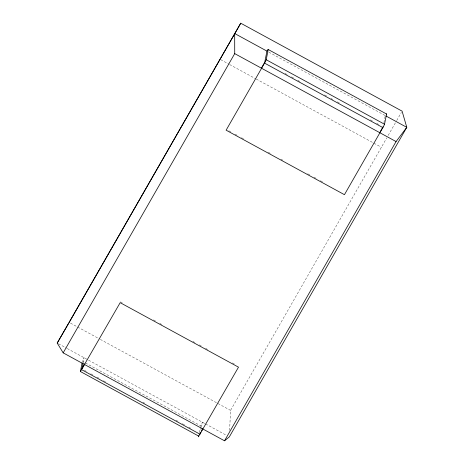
<?xml version="1.0" encoding="UTF-8"?>
<svg xmlns="http://www.w3.org/2000/svg" width="464" height="464" viewBox="0 0 464 464"><rect width="100%" height="100%" fill="white"/><g stroke="black" fill="none" stroke-linecap="round" stroke-linejoin="round"><path stroke-width="0.35" stroke-dasharray="2.32 1.74" d="M229.622 430.435L230.55 410.379L386.744 137.918M83.137 362.633L84.106 357.732A4.054 0.331 -61.4 0 0 82.424 361.334L84.338 362.372M383.885 122.612L385.132 116.307M199.416 432.622L200.947 425.308M200.912 429.937L201.335 427.837M201.475 427.135L202.455 422.234A4.054 0.331 -61.4 0 0 200.767 425.842L84.97 362.72M388.171 135.43L396.384 121.11M396.737 120.489L401.377 112.392M268.853 52.154L385.271 115.606M285.087 73.416L287.628 74.803M291.444 76.879L293.99 78.271M297.807 80.347L300.353 81.734M324.527 94.911L327.068 96.297M330.884 98.38L333.43 99.766M337.247 101.848L339.793 103.234M370.33 119.874L372.87 121.266M376.687 123.343L379.233 124.729M220.673 59.659L228.932 64.16M229.57 64.508L255.612 78.706M256.25 79.048L381.391 147.262M228.822 130.773L230.73 131.817M235.184 134.241L237.092 135.285M241.547 137.709L243.455 138.748M268.262 152.273L270.808 153.659M280.987 159.21L282.895 160.248M307.707 173.768L310.248 175.16M314.064 177.236L316.61 178.623M320.427 180.705L322.973 182.091M120.338 301.867L122.247 302.911M153.422 319.899L155.962 321.285M159.778 323.367L162.325 324.754M192.862 341.4L195.408 342.786M199.224 344.868L201.765 346.254M205.581 348.331L208.127 349.723M232.302 362.894L234.848 364.281M70.47 323.124L99.69 339.051M100.323 339.399L230.55 410.379M58.47 343.754L66.596 348.186M67.222 348.528L87.928 359.815M88.56 360.157L204.955 423.597M205.575 423.939L226.2 435.18M84.436 370.324L86.345 371.368M90.793 373.793L92.701 374.831M97.156 377.261L99.064 378.299M103.518 380.729L105.427 381.768M142.958 402.224L144.867 403.268M176.042 420.256L178.582 421.643M182.398 423.725L184.945 425.111M188.761 427.193L191.307 428.579"/><path stroke-width="0.7" d="M80.411 371.519L120.182 302.667L238.502 367.163L198.743 436.131L80.411 371.519L82.157 362.691M198.725 436.096L198.575 436.815L198.737 436.015M82.998 363.335L81.89 368.938L84.761 363.927M268.233 49.52L266.208 59.74L265.333 61.724L226.119 130.187L344.445 194.683L383.653 126.214L384.528 124.23L386.553 114.011L268.233 49.52A3.88 0.319 -61.4 0 0 266.945 51.11L264.729 62.315L261.493 67.959M57.217 343.076L240.741 23.2L402.091 111.145L406.783 127.333L229.32 436.885L224.524 440.8L63.174 352.855L57.217 343.076L68.834 323.06M69.2 322.434L240.741 23.2M63.174 352.855L234.72 53.621L234.68 33.524L266.945 51.11M200.216 433.434L200.929 432.181M201.649 430.928L202.727 429.043M380.178 131.828L383.049 126.811M224.524 440.8L396.07 141.566L406.783 127.333L385.903 115.948M266.208 59.74L384.528 124.23M264.567 63.121L382.893 127.612M234.72 53.621L396.07 141.566M81.728 369.738L200.054 434.234M386.263 114.103A3.88 0.319 -61.4 0 1 386.553 114.011"/></g></svg>
